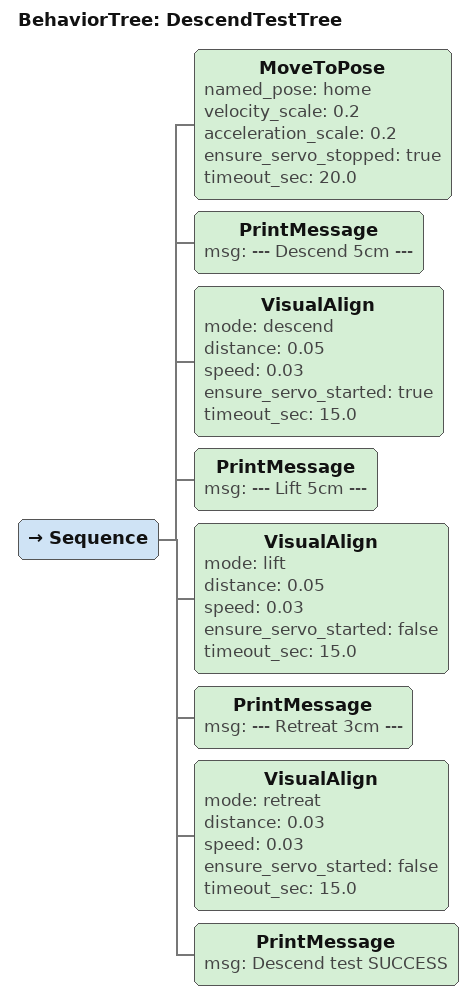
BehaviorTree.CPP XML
<root BTCPP_format="4">
    <BehaviorTree ID="DescendTestTree">
        <Sequence>
            <MoveToPose named_pose="home"
                velocity_scale="0.2" acceleration_scale="0.2"
                ensure_servo_stopped="true"
                timeout_sec="20.0" />

            <PrintMessage msg="--- Descend 5cm ---" />
            <VisualAlign mode="descend"
                distance="0.05" speed="0.03"
                ensure_servo_started="true"
                timeout_sec="15.0" />

            <PrintMessage msg="--- Lift 5cm ---" />
            <VisualAlign mode="lift"
                distance="0.05" speed="0.03"
                ensure_servo_started="false"
                timeout_sec="15.0" />

            <PrintMessage msg="--- Retreat 3cm ---" />
            <VisualAlign mode="retreat"
                distance="0.03" speed="0.03"
                ensure_servo_started="false"
                timeout_sec="15.0" />

            <PrintMessage msg="Descend test SUCCESS" />
        </Sequence>
    </BehaviorTree>
</root>
